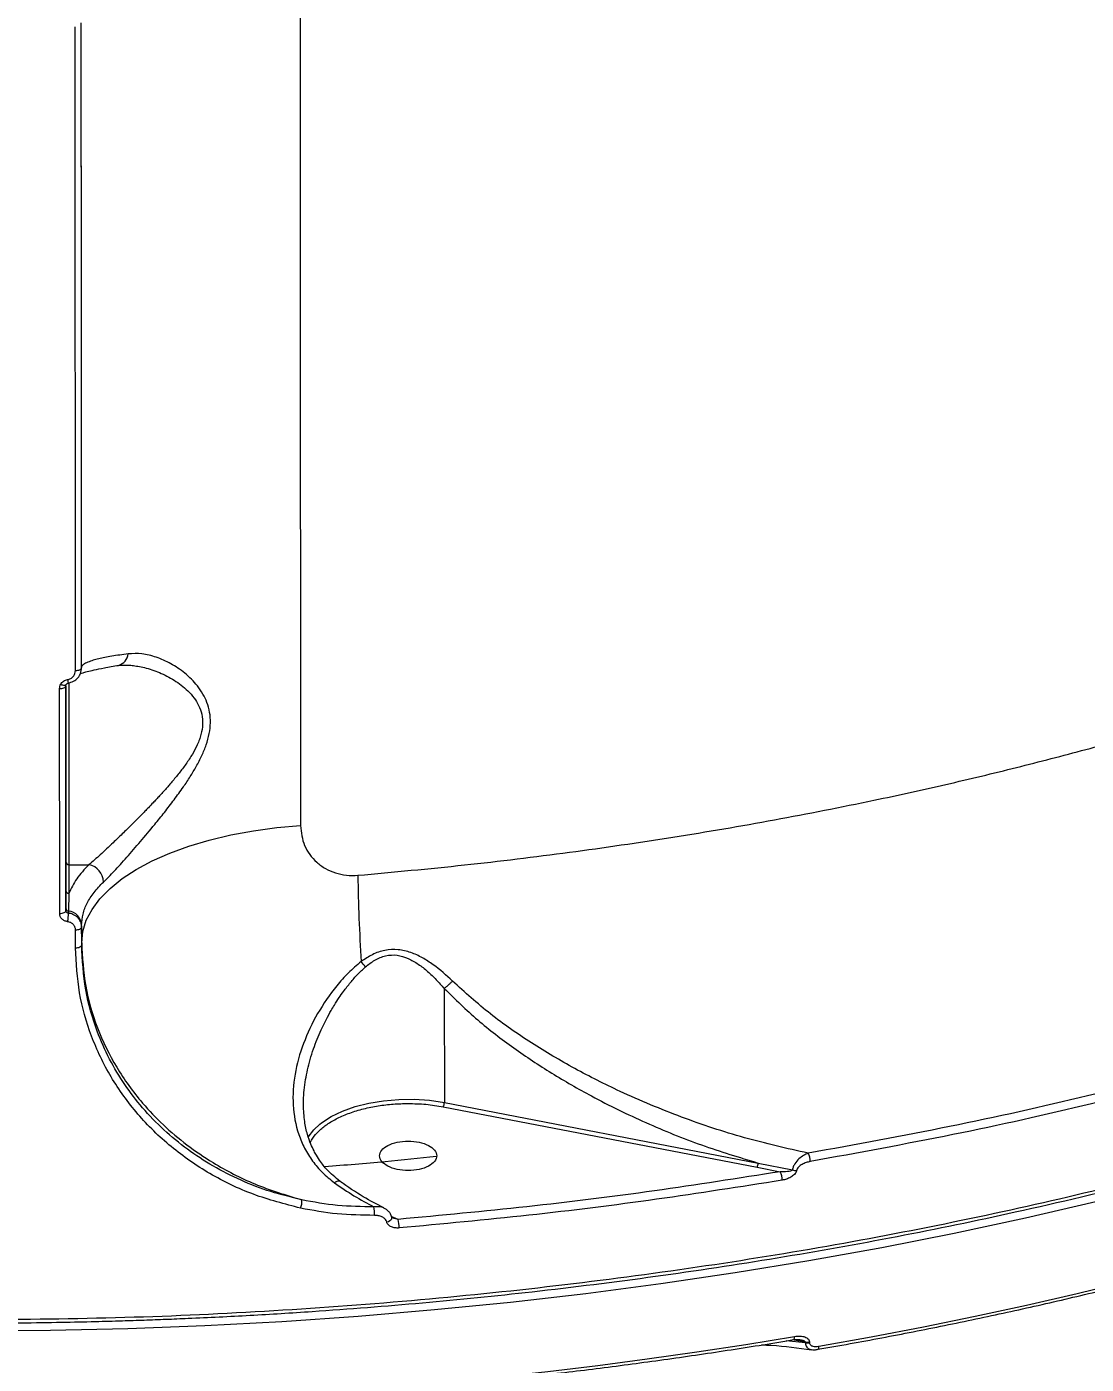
# Model space of a CAD drawing. Header units: millimetres. Extents: x -6332 to 8932, y -6739 to 7096.
# Drawn here: x -1836.9 to -1669.8, y -1270.2 to -1059.4 of the extents above; entities that cross this region are included whole.
import ezdxf

# ---------------------------------------------------------------- set-up
doc = ezdxf.new("R2010")
doc.units = ezdxf.units.MM
for name, color, linetype in [('DIKOM_ОБЪЕКТ', 7, 'Continuous'), ('DIKOM_РАЗМЕР_ЗОНА', 7, 'Continuous'), ('DIKOM_РАЗМЕР_ОБЪЕКТА', 7, 'Continuous')]:
    doc.layers.add(name, color=color, linetype=linetype)
doc.styles.add('style1', font='arial.ttf', dxfattribs={"width": 0.8})
doc.dimstyles.new('1-50', dxfattribs={"dimtxt": 300, "dimasz": 200, "dimexe": 100, "dimexo": 0, "dimgap": 100, "dimtad": 1, "dimtxsty": 'style1', "dimcen": 200, "dimclrd": 7, "dimclre": 7, "dimclrt": 7, "dimadec": 1, "dimazin": 2, "dimtfac": 1, "dimtmove": 0, "dimatfit": 2, "dimfxl": 0, "dimlwd": 25, "dimlwe": 18, "dimarcsym": 0})

# ---------------------------------------------------------------- blocks, each defined once
blk = doc.blocks.new('*D9')
at = {"layer": 'Defpoints', "color": 0, "transparency": 16777216}
for p in [(777.17, 5593.97), (-4228.73, -3389.78), (7301.72, -3389.78)]:
    blk.add_point(p, dxfattribs=at)
at = {"layer": 'DIKOM_РАЗМЕР_ОБЪЕКТА', "color": 7, "lineweight": 18, "transparency": 16777216}
for p, q in [((777.17, 5593.97), (7401.72, 5593.97)), ((-4228.73, -3389.78), (7401.72, -3389.78))]:
    blk.add_line(p, q, dxfattribs=at)
at = {"layer": 'DIKOM_РАЗМЕР_ОБЪЕКТА', "color": 7, "lineweight": 25, "transparency": 16777216}
blk.add_line((7301.72, 5393.97), (7301.72, -3189.78), dxfattribs=at)
at = {"layer": 'DIKOM_РАЗМЕР_ОБЪЕКТА', "color": 7, "transparency": 16777216}
for points in [[(7268.39, 5393.97), (7335.06, 5393.97), (7301.72, 5593.97)], [(7268.39, -3189.78), (7335.06, -3189.78), (7301.72, -3389.78)]]:
    blk.add_solid(points, dxfattribs=at)
at = {"layer": 'DIKOM_РАЗМЕР_ОБЪЕКТА', "color": 7, "transparency": 16777216, "insert": (7048.55, 1153.71), "char_height": 300, "attachment_point": 5, "rotation": 90, "style": 'style1'}
blk.add_mtext('9000', dxfattribs=at)
blk = doc.blocks.new('*D10')
at = {"layer": 'Defpoints', "color": 0, "transparency": 16777216}
for p in [(4034.78, 3636.59), (-4490.85, -1960.46), (4034.78, -5533.39)]:
    blk.add_point(p, dxfattribs=at)
at = {"layer": 'DIKOM_РАЗМЕР_ОБЪЕКТА', "color": 7, "lineweight": 18, "transparency": 16777216}
for p, q in [((4034.78, 3636.59), (4034.78, -5633.39)), ((-4490.85, -1960.46), (-4490.85, -5633.39))]:
    blk.add_line(p, q, dxfattribs=at)
at = {"layer": 'DIKOM_РАЗМЕР_ОБЪЕКТА', "color": 7, "lineweight": 25, "transparency": 16777216}
blk.add_line((-4290.85, -5533.39), (3834.78, -5533.39), dxfattribs=at)
at = {"layer": 'DIKOM_РАЗМЕР_ОБЪЕКТА', "color": 7, "transparency": 16777216}
for points in [[(-4290.85, -5500.05), (-4290.85, -5566.72), (-4490.85, -5533.39)], [(3834.78, -5500.05), (3834.78, -5566.72), (4034.78, -5533.39)]]:
    blk.add_solid(points, dxfattribs=at)
at = {"layer": 'DIKOM_РАЗМЕР_ОБЪЕКТА', "color": 7, "transparency": 16777216, "insert": (308.03, -5280.21), "char_height": 300, "attachment_point": 5, "style": 'style1'}
blk.add_mtext('8500', dxfattribs=at)
blk = doc.blocks.new('*D11')
at = {"layer": 'Defpoints', "color": 0, "transparency": 16777216}
for p in [(1114.35, 7096.35), (-4349.59, -4627.34), (8831.76, -4627.34)]:
    blk.add_point(p, dxfattribs=at)
at = {"layer": 'DIKOM_РАЗМЕР_ЗОНА', "color": 7, "lineweight": 18, "transparency": 16777216}
for p, q in [((1114.35, 7096.35), (8931.76, 7096.35)), ((-4349.59, -4627.34), (8931.76, -4627.34))]:
    blk.add_line(p, q, dxfattribs=at)
at = {"layer": 'DIKOM_РАЗМЕР_ЗОНА', "color": 7, "lineweight": 25, "transparency": 16777216}
blk.add_line((8831.76, 6896.35), (8831.76, -4427.34), dxfattribs=at)
at = {"layer": 'DIKOM_РАЗМЕР_ЗОНА', "color": 7, "transparency": 16777216}
for points in [[(8798.42, 6896.35), (8865.09, 6896.35), (8831.76, 7096.35)], [(8798.42, -4427.34), (8865.09, -4427.34), (8831.76, -4627.34)]]:
    blk.add_solid(points, dxfattribs=at)
at = {"layer": 'DIKOM_РАЗМЕР_ЗОНА', "color": 7, "transparency": 16777216, "insert": (8578.59, 1308.2), "char_height": 300, "attachment_point": 5, "rotation": 90, "style": 'style1'}
blk.add_mtext('11750', dxfattribs=at)
blk = doc.blocks.new('*D12')
at = {"layer": 'Defpoints', "color": 0, "transparency": 16777216}
for p in [(6134.38, 3354.85), (-6332, -2644.93), (6134.38, -6639)]:
    blk.add_point(p, dxfattribs=at)
at = {"layer": 'DIKOM_РАЗМЕР_ЗОНА', "color": 7, "lineweight": 18, "transparency": 16777216}
for p, q in [((6134.38, 3354.85), (6134.38, -6739)), ((-6332, -2644.93), (-6332, -6739))]:
    blk.add_line(p, q, dxfattribs=at)
at = {"layer": 'DIKOM_РАЗМЕР_ЗОНА', "color": 7, "lineweight": 25, "transparency": 16777216}
blk.add_line((-6132, -6639), (5934.38, -6639), dxfattribs=at)
at = {"layer": 'DIKOM_РАЗМЕР_ЗОНА', "color": 7, "transparency": 16777216}
for points in [[(-6132, -6605.67), (-6132, -6672.33), (-6332, -6639)], [(5934.38, -6605.67), (5934.38, -6672.33), (6134.38, -6639)]]:
    blk.add_solid(points, dxfattribs=at)
at = {"layer": 'DIKOM_РАЗМЕР_ЗОНА', "color": 7, "transparency": 16777216, "insert": (-98.81, -6385.83), "char_height": 300, "attachment_point": 5, "style": 'style1'}
blk.add_mtext('12500', dxfattribs=at)

msp = doc.modelspace()

# ---------------------------------------------------------------- linework, layer by layer
at = {"layer": 'DIKOM_ОБЪЕКТ', "color": 7, "linetype": 'Continuous', "lineweight": 15}
for p, q in [((-1828.245, -1160.466), (-1828.245, -1160.392)), ((-1830.744, -1163.308), (-1830.684, -1163.098)), ((-1830.728, -1198.719), (-1830.744, -1163.308)), ((-1831.693, -1199.181), (-1831.709, -1163.741)), ((-1830.729, -1191.034), (-1830.728, -1195.564)), ((-1830.229, -1191.487), (-1827.076, -1191.486)), ((-1830.229, -1191.487), (-1830.228, -1196.017)), ((-1830.728, -1195.564), (-1830.728, -1198.344)), ((-1830.228, -1196.017), (-1830.311, -1198.791)), ((-1830.728, -1198.344), (-1830.728, -1198.719)), ((-1830.311, -1198.791), (-1830.311, -1199.119)), ((-1828.225, -1203.795), (-1828.227, -1201.026)), ((-1828.226, -1201.304), (-1828.227, -1201.026)), ((-1828.225, -1204.136), (-1828.226, -1201.304)), ((-1829.184, -1204.602), (-1829.186, -1201.768)), ((-1828.225, -1204.136), (-1828.225, -1203.795)), ((-1771.05, -1211.009), (-1771.042, -1228.961)), ((-1793.238, -1229.487), (-1793.238, -1229.325)), ((-1771.218, -1229.63), (-1721.742, -1239.178)), ((-1771.042, -1228.961), (-1721.567, -1238.508)), ((-1721.742, -1239.178), (-1718.083, -1239.876)), ((-1721.567, -1238.508), (-1716.163, -1239.595)), ((-1778.329, -1247.386), (-1779.428, -1246.915)), ((-1714.125, -1266.822), (-1717.161, -1266.529)), ((-1714.125, -1266.718), (-1716.143, -1266.354)), ((-1715.939, -1266.321), (-1715.028, -1266.319)), ((-1714.125, -1266.718), (-1714.125, -1266.822)), ((-1713.478, -1266.72), (-1713.478, -1266.825))]:
    msp.add_line(p, q, dxfattribs=at)
at = {"layer": 'DIKOM_ОБЪЕКТ', "color": 7, "linetype": 'Continuous', "lineweight": 15, "flags": 128}
for points in [[(-1793.845, -912.742), (-1793.836, -932.981), (-1793.828, -953.127), (-1793.819, -973.174), (-1793.811, -993.114), (-1793.802, -1012.943), (-1793.794, -1032.653), (-1793.785, -1052.238), (-1793.777, -1071.692), (-1793.768, -1091.009), (-1793.76, -1110.183), (-1793.751, -1129.207), (-1793.743, -1148.074), (-1793.735, -1166.781), (-1793.726, -1185.32)], [(-1829.204, -1160.896), (-1829.015, -1160.885), (-1828.834, -1160.858), (-1828.668, -1160.817), (-1828.523, -1160.764), (-1828.405, -1160.7), (-1828.317, -1160.626), (-1828.263, -1160.547), (-1828.245, -1160.466)], [(-1828.321, -1161.001), (-1828.283, -1160.826), (-1828.25, -1160.562)], [(-1831.709, -1163.741), (-1831.519, -1163.73), (-1831.337, -1163.704), (-1831.17, -1163.663), (-1831.024, -1163.609), (-1830.905, -1163.544), (-1830.816, -1163.47), (-1830.762, -1163.391), (-1830.744, -1163.308)], [(-1831.529, -1163.058), (-1831.377, -1163.119), (-1831.23, -1163.167), (-1831.093, -1163.197), (-1830.97, -1163.212), (-1830.865, -1163.209), (-1830.781, -1163.188), (-1830.72, -1163.151), (-1830.684, -1163.098)], [(-1830.456, -1162.318), (-1830.432, -1162.45), (-1830.409, -1162.567), (-1830.387, -1162.668), (-1830.369, -1162.751), (-1830.353, -1162.814), (-1830.341, -1162.855), (-1830.332, -1162.873), (-1830.327, -1162.868)], [(-1830.24, -1162.827), (-1830.239, -1163.232), (-1830.239, -1164.819), (-1830.238, -1166.662), (-1830.237, -1168.721), (-1830.236, -1170.951), (-1830.235, -1173.303), (-1830.234, -1175.725), (-1830.233, -1178.164), (-1830.232, -1180.568), (-1830.231, -1182.883), (-1830.23, -1185.06), (-1830.23, -1187.049), (-1830.229, -1188.808), (-1830.229, -1190.299), (-1830.229, -1191.487)], [(-1828.225, -1203.795), (-1828.043, -1202.018), (-1827.498, -1200.256), (-1826.595, -1198.526), (-1825.342, -1196.845), (-1823.75, -1195.226), (-1821.835, -1193.685), (-1819.613, -1192.237), (-1817.104, -1190.894), (-1814.333, -1189.668), (-1811.323, -1188.571), (-1808.103, -1187.612), (-1804.702, -1186.802), (-1801.15, -1186.146), (-1797.48, -1185.65), (-1793.726, -1185.32)], [(-1831.693, -1199.181), (-1831.503, -1199.169), (-1831.321, -1199.141), (-1831.154, -1199.098), (-1831.008, -1199.04), (-1830.889, -1198.971), (-1830.8, -1198.893), (-1830.746, -1198.808), (-1830.728, -1198.719)], [(-1829.186, -1201.768), (-1828.997, -1201.755), (-1828.816, -1201.727), (-1828.65, -1201.683), (-1828.505, -1201.626), (-1828.386, -1201.556), (-1828.299, -1201.477), (-1828.245, -1201.392), (-1828.226, -1201.304)], [(-1829.184, -1204.602), (-1828.995, -1204.59), (-1828.814, -1204.561), (-1828.649, -1204.517), (-1828.504, -1204.459), (-1828.385, -1204.39), (-1828.297, -1204.31), (-1828.243, -1204.225), (-1828.225, -1204.136)], [(-1790.696, -1232.402), (-1790.392, -1232.162), (-1788.881, -1231.182), (-1787.107, -1230.326), (-1785.109, -1229.613), (-1782.929, -1229.059), (-1780.615, -1228.677), (-1778.217, -1228.473), (-1775.787, -1228.453), (-1773.378, -1228.617), (-1771.042, -1228.961)], [(-1792.499, -1234.41), (-1791.607, -1233.247), (-1790.696, -1232.402)], [(-1845.328, -1264.969), (-1833.14, -1264.863), (-1820.964, -1264.575), (-1808.809, -1264.105), (-1796.686, -1263.453), (-1784.605, -1262.621), (-1772.575, -1261.608), (-1760.608, -1260.416), (-1748.713, -1259.046), (-1736.9, -1257.499), (-1725.179, -1255.774), (-1713.561, -1253.877), (-1702.054, -1251.806), (-1690.669, -1249.564), (-1679.414, -1247.153), (-1668.301, -1244.575)], [(-1780.135, -1247.786), (-1779.869, -1247.698), (-1779.637, -1247.576), (-1779.458, -1247.432), (-1779.346, -1247.275), (-1779.311, -1247.12), (-1779.321, -1247.053)], [(-1712.019, -1267.377), (-1703.736, -1265.887), (-1695.515, -1264.309), (-1687.36, -1262.642), (-1679.275, -1260.888), (-1671.262, -1259.047), (-1663.326, -1257.121), (-1655.47, -1255.111), (-1647.697, -1253.015)], [(-1778.484, -1273.701), (-1770.533, -1272.989), (-1762.609, -1272.201), (-1754.717, -1271.333), (-1746.858, -1270.387), (-1739.036, -1269.363), (-1731.253, -1268.264), (-1723.513, -1267.086), (-1715.818, -1265.833)], [(-1715.966, -1266.33), (-1715.957, -1266.328), (-1715.909, -1266.295), (-1715.871, -1266.226), (-1715.842, -1266.124), (-1715.824, -1265.99), (-1715.818, -1265.833)], [(-1712.019, -1267.377), (-1712.024, -1267.528), (-1712.041, -1267.656), (-1712.068, -1267.758), (-1712.104, -1267.83), (-1712.149, -1267.868), (-1712.175, -1267.875)]]:
    msp.add_lwpolyline(points, dxfattribs=at)
at = {"layer": 'DIKOM_ОБЪЕКТ', "color": 7, "linetype": 'Continuous', "lineweight": 15}
for centre, radius, start, end in [((-1823.025, -1158.006), 2.158, 286.82922, 353.2771), ((-1830.251, -1191.01), 0.478, 182.95875, 272.71174), ((-1827.639, -1194.28), 2.849, 1.12974, 78.61284), ((-1538.696, -1190.443), 245.99, 180.63272, 183.80173), ((-1830.251, -1195.54), 0.478, 182.95875, 272.71174), ((-1830.258, -1198.325), 0.47, 182.39985, 263.5708), ((-1836.488, -1199.218), 6.178, 348.2566, 0.92449), ((-1830.569, -1201.122), 2.345, 2.34215, 83.67399), ((-1819.79, -1234.47), 45.154, 36.50193, 37.86748), ((-1716.315, -1238.263), 2.96, 359.85566, 26.16018), ((-1722.874, -1238.523), 1.308, 329.96861, 0.65678), ((-1720.753, -1241.191), 2.976, 359.57904, 26.22283), ((-1715.477, -1237.58), 2.129, 251.18851, 269.12923), ((-1796.479, -1244.573), 2.97, 339.2629, 5.05546), ((-1786.661, -1246.331), 4.609, 354.80784, 11.48835), ((-1783.621, -1248.708), 5.454, 359.6494, 14.02462), ((-1713.796, -1264.863), 1.884, 259.94053, 279.72169), ((-1713.793, -1264.928), 1.923, 260.05868, 279.43465)]:
    msp.add_arc(centre, radius, start, end, dxfattribs=at)
for points, knots in [([(-1784.67, -1193.159), (-1779.064, -1192.643), (-1767.874, -1191.614), (-1751.314, -1189.586), (-1735.003, -1187.213), (-1718.982, -1184.477), (-1704.645, -1181.659), (-1691.94, -1178.869), (-1680.805, -1176.204), (-1669.896, -1173.369), (-1659.224, -1170.371), (-1648.795, -1167.216), (-1638.618, -1163.909), (-1625.854, -1159.466), (-1610.832, -1153.718), (-1594, -1146.463), (-1578.197, -1138.825), (-1565.512, -1131.962), (-1555.541, -1126.072), (-1547.932, -1121.283), (-1540.672, -1116.409), (-1533.758, -1111.461), (-1527.193, -1106.443), (-1520.973, -1101.364), (-1514.569, -1095.767), (-1508.088, -1089.637), (-1501.65, -1082.959), (-1495.755, -1076.23), (-1490.397, -1069.459), (-1485.57, -1062.657), (-1481.182, -1055.711), (-1477.256, -1048.621), (-1473.813, -1041.396), (-1470.916, -1034.177), (-1468.554, -1026.974), (-1466.71, -1019.801), (-1465.279, -1012.034), (-1464.383, -1004.361), (-1464.349, -999.064), (-1464.334, -996.768)], [0, 0, 0, 0, 0.0316876, 0.0632412, 0.0946609, 0.1259464, 0.1570989, 0.179969, 0.2027207, 0.2253542, 0.2478695, 0.2702666, 0.292546, 0.3147074, 0.3558112, 0.3963925, 0.4364496, 0.4759846, 0.4983431, 0.5205308, 0.5425481, 0.5643943, 0.5860703, 0.6075753, 0.6289101, 0.6558424, 0.6825092, 0.7089083, 0.7350418, 0.7609096, 0.7865101, 0.8133028, 0.8398424, 0.8661292, 0.8921642, 0.9179458, 0.9434753, 0.9755026, 1, 1, 1, 1]), ([(-1845.197, -1263.731), (-1842.719, -1263.72), (-1838.112, -1263.7), (-1831.731, -1263.604), (-1826.412, -1263.488), (-1822.076, -1263.367), (-1818.37, -1263.247), (-1814.919, -1263.121), (-1809.351, -1262.892), (-1801.66, -1262.513), (-1789.319, -1261.754), (-1774.464, -1260.586), (-1756.398, -1258.763), (-1737.729, -1256.426), (-1718.524, -1253.52), (-1699.594, -1250.139), (-1680.113, -1246.116), (-1660.189, -1241.381), (-1639.968, -1235.865), (-1620.357, -1229.792), (-1601.415, -1223.178), (-1583.185, -1216.036), (-1565.734, -1208.391), (-1549.116, -1200.267), (-1533.276, -1191.635), (-1518.683, -1182.746), (-1504.849, -1173.347), (-1492.096, -1163.639), (-1480.167, -1153.374), (-1469.479, -1142.922), (-1460.312, -1132.637), (-1452.529, -1122.582), (-1445.994, -1112.812), (-1440.368, -1102.889), (-1435.471, -1092.428), (-1431.457, -1081.441), (-1429.04, -1072.103), (-1427.72, -1064.942), (-1427.17, -1060.899), (-1426.857, -1058.136), (-1426.757, -1056.995), (-1426.722, -1056.603)], [0, 0, 0, 0, 0.0116195, 0.0216066, 0.0299329, 0.036585, 0.0419699, 0.0473478, 0.0528105, 0.0681635, 0.0835731, 0.1110886, 0.1386044, 0.1698723, 0.2011395, 0.2324249, 0.2637672, 0.2995065, 0.3352412, 0.3709769, 0.4067129, 0.4424538, 0.4782715, 0.514022, 0.5497608, 0.5862742, 0.6198443, 0.6569869, 0.6927998, 0.7285698, 0.7643179, 0.7955999, 0.8268832, 0.8581668, 0.8894735, 0.9245864, 0.9596304, 0.9750065, 0.9898539, 0.99652, 1, 1, 1, 1]), ([(-1426.695, -1056.306), (-1426.878, -1058.297), (-1427.298, -1062.856), (-1428.586, -1069.991), (-1430.464, -1077.725), (-1432.926, -1085.497), (-1435.964, -1093.295), (-1440.088, -1102.165), (-1445.62, -1112.081), (-1452.937, -1122.984), (-1461.491, -1133.813), (-1471.303, -1144.527), (-1479.918, -1152.731), (-1486.584, -1158.55), (-1490.806, -1162.08), (-1495.175, -1165.58), (-1499.692, -1169.05), (-1504.356, -1172.487), (-1509.166, -1175.891), (-1517.04, -1181.238), (-1528.416, -1188.403), (-1543.422, -1196.868), (-1558.922, -1204.742), (-1574.799, -1212.034), (-1591.527, -1218.964), (-1609.079, -1225.5), (-1627.427, -1231.616), (-1646.537, -1237.28), (-1666.372, -1242.463), (-1686.891, -1247.136), (-1708.047, -1251.271), (-1729.791, -1254.843), (-1752.067, -1257.823), (-1774.817, -1260.191), (-1797.978, -1261.908), (-1821.483, -1263.012), (-1837.27, -1263.171), (-1845.196, -1263.25)], [0, 0, 0, 0, 0.0181344, 0.0415319, 0.0651684, 0.0890445, 0.1131597, 0.1375138, 0.1720101, 0.2069752, 0.2424096, 0.2783127, 0.3146844, 0.3272049, 0.3397742, 0.3523914, 0.3650571, 0.3777714, 0.3905348, 0.4033458, 0.438823, 0.4746659, 0.5075693, 0.5407756, 0.5742843, 0.6080955, 0.6422099, 0.6766268, 0.7113463, 0.7463687, 0.7816935, 0.8173212, 0.8532515, 0.8894846, 0.9260203, 0.9628588, 1, 1, 1, 1]), ([(-1829.204, -1160.896), (-1829.209, -1149.799), (-1829.219, -1127.605), (-1829.234, -1093.763), (-1829.244, -1070.876), (-1829.249, -1059.433)], [0, 0, 0, 0, 0.333334, 0.6666682, 1, 1, 1, 1]), ([(-1828.245, -1160.392), (-1828.25, -1149.28), (-1828.26, -1127.062), (-1828.274, -1093.18), (-1828.284, -1070.267), (-1828.289, -1058.807)], [0, 0, 0, 0, 0.333388, 0.6666157, 1, 1, 1, 1]), ([(-1828.245, -1160.466), (-1828.25, -1149.377), (-1828.26, -1127.202), (-1828.274, -1093.388), (-1828.284, -1070.522), (-1828.289, -1059.087)], [0, 0, 0, 0, 0.3333832, 0.6666169, 1, 1, 1, 1]), ([(-1820.882, -1158.258), (-1821.336, -1158.319), (-1822.267, -1158.445), (-1823.495, -1158.644), (-1824.601, -1158.846), (-1825.576, -1159.059), (-1826.303, -1159.251), (-1826.852, -1159.421), (-1827.267, -1159.575), (-1827.616, -1159.732), (-1827.895, -1159.895), (-1828.105, -1160.067), (-1828.226, -1160.235), (-1828.239, -1160.346), (-1828.245, -1160.392)], [0, 0, 0, 0, 0.096925, 0.1985558, 0.2978551, 0.3965176, 0.5021469, 0.5646536, 0.6339566, 0.7100604, 0.7782346, 0.852402, 0.9393062, 1, 1, 1, 1]), ([(-1824.79, -1194.223), (-1824.239, -1193.678), (-1823.144, -1192.592), (-1821.14, -1190.367), (-1818.982, -1187.886), (-1816.959, -1185.47), (-1815.167, -1183.246), (-1813.646, -1181.272), (-1812.281, -1179.387), (-1811.115, -1177.636), (-1810.124, -1175.987), (-1809.261, -1174.324), (-1808.547, -1172.584), (-1808.066, -1170.845), (-1807.874, -1169.106), (-1808.002, -1167.445), (-1808.428, -1165.923), (-1809.101, -1164.53), (-1809.937, -1163.318), (-1810.91, -1162.232), (-1812.293, -1160.992), (-1814.165, -1159.742), (-1816.457, -1158.732), (-1818.743, -1158.157), (-1820.168, -1158.224), (-1820.882, -1158.258)], [0, 0, 0, 0, 0.0629076, 0.1251541, 0.1877591, 0.2500586, 0.2918334, 0.3338454, 0.3750467, 0.4072097, 0.4376294, 0.4700839, 0.500299, 0.5323663, 0.5631266, 0.5938609, 0.6257032, 0.6560087, 0.6885733, 0.7189128, 0.7510702, 0.8130835, 0.8756131, 0.9376684, 1, 1, 1, 1]), ([(-1830.456, -1162.318), (-1830.281, -1162.271), (-1829.931, -1162.176), (-1829.525, -1161.827), (-1829.254, -1161.387), (-1829.221, -1161.06), (-1829.204, -1160.896)], [0, 0, 0, 0, 0.2497504, 0.4997803, 0.7497906, 1, 1, 1, 1]), ([(-1830.327, -1162.868), (-1830.049, -1162.793), (-1829.476, -1162.639), (-1828.795, -1162.063), (-1828.332, -1161.311), (-1828.274, -1160.748), (-1828.245, -1160.466)], [0, 0, 0, 0, 0.2430016, 0.4998193, 0.7497273, 1, 1, 1, 1]), ([(-1828.386, -1161.282), (-1828.386, -1161.291), (-1828.385, -1161.362), (-1828.087, -1161.256), (-1827.391, -1161.071), (-1826.287, -1160.79), (-1824.689, -1160.449), (-1823.191, -1160.202), (-1822.409, -1160.073)], [0, 0, 0, 0, 0.029509, 0.2234475, 0.3900771, 0.5756995, 0.7785293, 1, 1, 1, 1]), ([(-1821.523, -1160.029), (-1821.405, -1160.027), (-1820.996, -1160.02), (-1820.278, -1160.08), (-1819.337, -1160.206), (-1818.295, -1160.427), (-1817.153, -1160.757), (-1815.962, -1161.202), (-1814.784, -1161.75), (-1813.632, -1162.401), (-1812.518, -1163.169), (-1811.445, -1164.088), (-1810.503, -1165.147), (-1809.733, -1166.379), (-1809.233, -1167.764), (-1809.093, -1169.34), (-1809.316, -1170.706), (-1809.663, -1171.79), (-1810.09, -1172.826), (-1810.786, -1174.132), (-1811.763, -1175.62), (-1812.857, -1177.076), (-1813.753, -1178.163), (-1814.438, -1178.961), (-1814.893, -1179.478), (-1815.354, -1179.993), (-1815.833, -1180.518), (-1816.201, -1180.918), (-1816.584, -1181.326), (-1817.04, -1181.81), (-1817.639, -1182.438), (-1818.226, -1183.042), (-1819.109, -1183.947), (-1820.315, -1185.157), (-1821.84, -1186.656), (-1823.522, -1188.278), (-1825.353, -1190.005), (-1826.5, -1190.991), (-1827.076, -1191.486)], [0, 0, 0, 0, 0.0102961, 0.0354453, 0.0605348, 0.088824, 0.1214076, 0.1539857, 0.1863744, 0.218678, 0.2510679, 0.2837215, 0.3185408, 0.3492162, 0.3819005, 0.4145521, 0.4470546, 0.4630039, 0.4798135, 0.5102802, 0.5449429, 0.577516, 0.6099122, 0.6222099, 0.6354028, 0.6479327, 0.6605056, 0.6749052, 0.6782736, 0.6918251, 0.7122836, 0.7274098, 0.7399193, 0.7850619, 0.8275094, 0.8698738, 0.9346284, 1, 1, 1, 1]), ([(-1822.409, -1160.073), (-1822.214, -1160.052), (-1821.823, -1160.009), (-1821.383, -1160.021), (-1821.164, -1160.027)], [0, 0, 0, 0, 0.50098, 1, 1, 1, 1]), ([(-1831.709, -1163.741), (-1831.701, -1163.622), (-1831.687, -1163.385), (-1831.581, -1163.167), (-1831.529, -1163.058)], [0, 0, 0, 0, 0.5031725, 1, 1, 1, 1]), ([(-1831.529, -1163.058), (-1831.469, -1162.966), (-1831.351, -1162.784), (-1831.094, -1162.565), (-1830.794, -1162.397), (-1830.569, -1162.344), (-1830.456, -1162.318)], [0, 0, 0, 0, 0.2519086, 0.5006212, 0.7509883, 1, 1, 1, 1]), ([(-1830.739, -1163.295), (-1830.739, -1163.885), (-1830.739, -1165.057), (-1830.737, -1167.279), (-1830.736, -1169.685), (-1830.735, -1172.229), (-1830.734, -1174.892), (-1830.733, -1177.677), (-1830.732, -1180.516), (-1830.731, -1183.27), (-1830.73, -1185.803), (-1830.73, -1187.984), (-1830.729, -1189.778), (-1830.729, -1190.622), (-1830.729, -1191.034)], [0, 0, 0, 0, 0.0866145, 0.1719022, 0.2544728, 0.3332816, 0.412074, 0.4946478, 0.5799365, 0.6666473, 0.7533486, 0.8386172, 0.9211924, 1, 1, 1, 1]), ([(-1830.724, -1163.155), (-1830.705, -1163.122), (-1830.669, -1163.057), (-1830.579, -1162.971), (-1830.467, -1162.903), (-1830.378, -1162.882), (-1830.334, -1162.871)], [0, 0, 0, 0, 0.2660524, 0.5214515, 0.7646844, 1, 1, 1, 1]), ([(-1830.737, -1172.188), (-1830.737, -1172.096), (-1830.737, -1171.912), (-1830.737, -1172.513), (-1830.736, -1173.68), (-1830.735, -1175.29), (-1830.735, -1177.089), (-1830.734, -1178.79), (-1830.734, -1180.192), (-1830.734, -1180.638), (-1830.733, -1180.86)], [0, 0, 0, 0, 0.1249964, 0.2499862, 0.3749963, 0.4999959, 0.6249942, 0.7500268, 0.8749928, 1, 1, 1, 1]), ([(-1830.733, -1180.86), (-1830.734, -1180.953), (-1830.734, -1181.138), (-1830.734, -1180.535), (-1830.735, -1179.369), (-1830.735, -1177.758), (-1830.736, -1175.96), (-1830.737, -1174.259), (-1830.737, -1172.856), (-1830.737, -1172.41), (-1830.737, -1172.188)], [0, 0, 0, 0, 0.125007, 0.2500151, 0.3750223, 0.5000152, 0.6250113, 0.7499791, 0.8749881, 1, 1, 1, 1]), ([(-1793.726, -1185.32), (-1793.603, -1186.402), (-1793.419, -1188.025), (-1792.309, -1189.904), (-1791.21, -1191.133), (-1789.836, -1192.124), (-1788.246, -1192.819), (-1786.498, -1193.212), (-1785.28, -1193.177), (-1784.67, -1193.159)], [0, 0, 0, 0, 0.2493206, 0.374067, 0.4994632, 0.6241847, 0.7492953, 0.8744669, 1, 1, 1, 1]), ([(-1827.076, -1191.486), (-1827.78, -1192.222), (-1829.186, -1193.689), (-1829.881, -1195.242), (-1830.228, -1196.017)], [0, 0, 0, 0, 0.5012248, 1, 1, 1, 1]), ([(-1828.227, -1201.026), (-1828.185, -1200.44), (-1828.101, -1199.269), (-1827.416, -1197.539), (-1826.366, -1195.842), (-1825.315, -1194.763), (-1824.79, -1194.223)], [0, 0, 0, 0, 0.2506473, 0.5012666, 0.7506852, 1, 1, 1, 1]), ([(-1830.439, -1200.476), (-1830.61, -1200.437), (-1830.951, -1200.359), (-1831.358, -1200.052), (-1831.639, -1199.649), (-1831.675, -1199.337), (-1831.693, -1199.181)], [0, 0, 0, 0, 0.2502163, 0.5000251, 0.7497793, 1, 1, 1, 1]), ([(-1830.311, -1199.119), (-1830.358, -1199.111), (-1830.437, -1199.097), (-1830.537, -1199.049), (-1830.612, -1198.99), (-1830.671, -1198.919), (-1830.717, -1198.829), (-1830.724, -1198.76), (-1830.728, -1198.719)], [0, 0, 0, 0, 0.2088453, 0.3437285, 0.500108, 0.6552949, 0.7913257, 1, 1, 1, 1]), ([(-1828.226, -1201.304), (-1828.246, -1201.088), (-1828.279, -1200.73), (-1828.507, -1200.246), (-1828.798, -1199.858), (-1829.177, -1199.54), (-1829.673, -1199.26), (-1830.068, -1199.172), (-1830.311, -1199.119)], [0, 0, 0, 0, 0.2061963, 0.3421872, 0.4999406, 0.6528284, 0.787116, 1, 1, 1, 1]), ([(-1829.186, -1201.768), (-1829.204, -1201.612), (-1829.24, -1201.3), (-1829.521, -1200.898), (-1829.928, -1200.593), (-1830.269, -1200.515), (-1830.439, -1200.476)], [0, 0, 0, 0, 0.2501541, 0.4999366, 0.7497537, 1, 1, 1, 1]), ([(-1793.702, -1245.625), (-1796.213, -1244.972), (-1801.239, -1243.667), (-1808.109, -1240.322), (-1814.273, -1236.062), (-1819.525, -1230.915), (-1823.768, -1225.028), (-1826.85, -1218.57), (-1828.815, -1211.705), (-1829.061, -1206.971), (-1829.184, -1204.602)], [0, 0, 0, 0, 0.1253502, 0.2508619, 0.3753472, 0.5006239, 0.6251979, 0.7503301, 0.8750598, 1, 1, 1, 1]), ([(-1828.225, -1203.795), (-1828.102, -1206.082), (-1827.857, -1210.638), (-1825.914, -1217.252), (-1822.9, -1223.471), (-1819.24, -1228.533), (-1815.405, -1232.548), (-1811.685, -1235.696), (-1806.936, -1238.916), (-1800.95, -1242.04), (-1796.028, -1243.545), (-1793.521, -1244.311)], [0, 0, 0, 0, 0.1262778, 0.251672, 0.3761991, 0.4998463, 0.5823969, 0.6657763, 0.7499859, 0.8726753, 1, 1, 1, 1]), ([(-1793.521, -1244.311), (-1795.166, -1243.911), (-1798.459, -1243.111), (-1803.144, -1241.291), (-1807.54, -1239.06), (-1811.613, -1236.393), (-1815.343, -1233.32), (-1818.651, -1229.893), (-1821.517, -1226.15), (-1823.926, -1222.121), (-1826.123, -1217.159), (-1827.856, -1211.144), (-1828.1, -1206.506), (-1828.225, -1204.136)], [0, 0, 0, 0, 0.0835443, 0.1671689, 0.2508947, 0.3326168, 0.4158793, 0.5006992, 0.581478, 0.6647248, 0.750435, 0.872453, 1, 1, 1, 1]), ([(-1769.749, -1209.831), (-1770.736, -1208.933), (-1772.224, -1207.577), (-1774.471, -1206.131), (-1776.309, -1205.263), (-1778.321, -1204.782), (-1780.422, -1204.889), (-1782.417, -1205.586), (-1783.571, -1206.366), (-1784.144, -1206.753)], [0, 0, 0, 0, 0.2444009, 0.3687192, 0.4935989, 0.6203514, 0.747765, 0.8746922, 1, 1, 1, 1]), ([(-1783.494, -1207.61), (-1783.014, -1207.226), (-1782.053, -1206.458), (-1780.327, -1205.747), (-1778.46, -1205.641), (-1777.327, -1206.051), (-1776.76, -1206.256)], [0, 0, 0, 0, 0.2495277, 0.4996042, 0.7495155, 1, 1, 1, 1]), ([(-1784.144, -1206.753), (-1784.842, -1207.34), (-1786.23, -1208.506), (-1788.617, -1211.215), (-1791.143, -1214.898), (-1793.389, -1219.636), (-1794.749, -1224.515), (-1795.076, -1229.395), (-1794.355, -1233.304), (-1793.128, -1236.201), (-1791.875, -1238.217), (-1790.318, -1240.061), (-1789.026, -1241.087), (-1788.376, -1241.604)], [0, 0, 0, 0, 0.0634751, 0.1260917, 0.2514576, 0.3761594, 0.5007738, 0.6246963, 0.7494011, 0.8121457, 0.8746366, 0.9369227, 1, 1, 1, 1]), ([(-1793.238, -1229.325), (-1793.241, -1229.086), (-1793.25, -1228.319), (-1793.146, -1226.988), (-1792.935, -1225.389), (-1792.618, -1223.788), (-1792.206, -1222.178), (-1791.697, -1220.568), (-1791.108, -1218.996), (-1790.438, -1217.437), (-1789.698, -1215.923), (-1788.99, -1214.63), (-1788.31, -1213.49), (-1787.666, -1212.488), (-1786.831, -1211.294), (-1785.871, -1210.056), (-1784.732, -1208.755), (-1783.902, -1207.988), (-1783.494, -1207.61)], [0, 0, 0, 0, 0.0310279, 0.0997841, 0.1710093, 0.236258, 0.3053937, 0.3783777, 0.4452335, 0.5115061, 0.5854649, 0.6497056, 0.6895505, 0.7454512, 0.7929626, 0.864518, 0.933363, 1, 1, 1, 1]), ([(-1776.76, -1206.256), (-1776.21, -1206.541), (-1775.107, -1207.114), (-1773.66, -1208.3), (-1772.3, -1209.589), (-1771.465, -1210.53), (-1771.047, -1211)], [0, 0, 0, 0, 0.2491641, 0.4997278, 0.749688, 1, 1, 1, 1]), ([(-1769.749, -1209.831), (-1769.858, -1209.938), (-1770.078, -1210.153), (-1770.416, -1210.463), (-1770.746, -1210.754), (-1770.947, -1210.919), (-1771.047, -1211)], [0, 0, 0, 0, 0.2476828, 0.4996811, 0.7520201, 1, 1, 1, 1]), ([(-1713.659, -1236.958), (-1717.021, -1236.202), (-1723.727, -1234.694), (-1733.661, -1231.38), (-1742.592, -1227.674), (-1750.493, -1223.704), (-1757.336, -1219.648), (-1763.892, -1215.132), (-1767.793, -1211.601), (-1769.749, -1209.831)], [0, 0, 0, 0, 0.1674419, 0.3339022, 0.5006458, 0.6264756, 0.7512144, 0.8752516, 1, 1, 1, 1]), ([(-1771.047, -1211), (-1771.048, -1211.001), (-1771.049, -1211.001), (-1771.05, -1211.004), (-1771.05, -1211.007), (-1771.05, -1211.009)], [0, 0, 0, 0, 0.1885052, 0.4153051, 1, 1, 1, 1]), ([(-1771.05, -1211.009), (-1769.324, -1212.691), (-1765.89, -1216.037), (-1760.139, -1220.424), (-1754.133, -1224.413), (-1747.186, -1228.398), (-1739.298, -1232.23), (-1730.506, -1235.796), (-1724.545, -1237.605), (-1721.567, -1238.508)], [0, 0, 0, 0, 0.1257263, 0.250142, 0.3746795, 0.5001942, 0.667069, 0.8336465, 1, 1, 1, 1]), ([(-1648.377, -1222.445), (-1655.414, -1224.311), (-1669.477, -1228.04), (-1691.284, -1232.887), (-1706.196, -1235.601), (-1713.659, -1236.958)], [0, 0, 0, 0, 0.3335118, 0.6664874, 1, 1, 1, 1]), ([(-1647.925, -1223.724), (-1654.918, -1225.579), (-1668.959, -1229.303), (-1690.811, -1234.167), (-1705.821, -1236.899), (-1713.355, -1238.271)], [0, 0, 0, 0, 0.3306596, 0.663993, 1, 1, 1, 1]), ([(-1787.243, -1241.571), (-1787.968, -1240.997), (-1789.215, -1240.008), (-1790.441, -1238.492), (-1791.152, -1237.4), (-1791.655, -1236.487), (-1792.155, -1235.412), (-1792.687, -1233.881), (-1793.15, -1231.826), (-1793.216, -1230.218), (-1793.252, -1229.331)], [0, 0, 0, 0, 0.1891812, 0.3254101, 0.4107466, 0.4667884, 0.5518226, 0.6681875, 0.8169123, 1, 1, 1, 1]), ([(-1792.174, -1235.265), (-1792.058, -1235.031), (-1791.748, -1234.405), (-1790.867, -1233.439), (-1789.569, -1232.383), (-1787.918, -1231.422), (-1785.978, -1230.595), (-1783.808, -1229.935), (-1781.494, -1229.466), (-1779.124, -1229.177), (-1777.532, -1229.142), (-1776.749, -1229.125)], [0, 0, 0, 0, 0.0669894, 0.1788173, 0.2946607, 0.4133469, 0.5334919, 0.6536387, 0.7723191, 0.8881692, 1, 1, 1, 1]), ([(-1776.749, -1229.125), (-1775.806, -1229.146), (-1773.918, -1229.189), (-1772.118, -1229.483), (-1771.218, -1229.63)], [0, 0, 0, 0, 0.5000058, 1, 1, 1, 1]), ([(-1771.218, -1229.63), (-1771.195, -1229.592), (-1771.149, -1229.516), (-1771.09, -1229.338), (-1771.05, -1229.14), (-1771.045, -1229.021), (-1771.042, -1228.961)], [0, 0, 0, 0, 0.2500823, 0.4996604, 0.7501911, 1, 1, 1, 1]), ([(-1776.747, -1239.683), (-1777.336, -1239.649), (-1778.514, -1239.58), (-1780.012, -1239.043), (-1781.013, -1238.278), (-1781.365, -1237.367), (-1781.013, -1236.456), (-1780.013, -1235.689), (-1778.515, -1235.153), (-1777.337, -1235.083), (-1776.748, -1235.047)], [0, 0, 0, 0, 0.1249967, 0.2500131, 0.3750118, 0.5000166, 0.6250092, 0.7500107, 0.8750029, 1, 1, 1, 1]), ([(-1776.748, -1235.047), (-1776.159, -1235.082), (-1774.981, -1235.152), (-1773.483, -1235.687), (-1772.482, -1236.453), (-1772.131, -1237.364), (-1772.482, -1238.275), (-1773.482, -1239.042), (-1774.98, -1239.577), (-1776.158, -1239.648), (-1776.747, -1239.683)], [0, 0, 0, 0, 0.1250125, 0.2500059, 0.3750029, 0.500009, 0.6250031, 0.750006, 0.8750016, 1, 1, 1, 1]), ([(-1713.659, -1236.958), (-1713.91, -1237.063), (-1714.422, -1237.277), (-1715.167, -1237.836), (-1715.713, -1238.472), (-1716.043, -1239.09), (-1716.122, -1239.424), (-1716.163, -1239.595)], [0, 0, 0, 0, 0.2287825, 0.4652014, 0.7184156, 0.8553933, 1, 1, 1, 1]), ([(-1772.301, -1237.501), (-1774.99, -1237.776), (-1780.827, -1238.374), (-1786.706, -1238.85), (-1789.877, -1239.107)], [0, 0, 0, 0, 0.4606242, 1, 1, 1, 1]), ([(-1713.355, -1238.271), (-1713.574, -1238.318), (-1714.011, -1238.413), (-1714.645, -1238.697), (-1715.119, -1239.043), (-1715.409, -1239.403), (-1715.476, -1239.607), (-1715.509, -1239.709)], [0, 0, 0, 0, 0.2489003, 0.498636, 0.7488195, 0.8742702, 1, 1, 1, 1]), ([(-1787.423, -1241.451), (-1787.43, -1241.443), (-1787.488, -1241.374), (-1787.677, -1241.35), (-1787.987, -1241.391), (-1788.246, -1241.532), (-1788.376, -1241.604)], [0, 0, 0, 0, 0.0416113, 0.3493214, 0.6729013, 1, 1, 1, 1]), ([(-1780.576, -1245.574), (-1781.666, -1245.018), (-1783.991, -1243.832), (-1786.262, -1242.249), (-1787.469, -1241.408)], [0, 0, 0, 0, 0.468688, 1, 1, 1, 1]), ([(-1718.083, -1239.876), (-1724.675, -1240.914), (-1737.862, -1242.989), (-1757.976, -1245.498), (-1771.545, -1246.757), (-1778.329, -1247.386)], [0, 0, 0, 0, 0.3333163, 0.6666813, 1, 1, 1, 1]), ([(-1717.777, -1241.213), (-1724.358, -1242.249), (-1737.548, -1244.326), (-1757.709, -1246.843), (-1771.338, -1248.107), (-1778.167, -1248.741)], [0, 0, 0, 0, 0.3319593, 0.6652922, 1, 1, 1, 1]), ([(-1716.163, -1239.595), (-1716.176, -1239.612), (-1716.204, -1239.65), (-1716.302, -1239.709), (-1716.542, -1239.799), (-1717.15, -1239.892), (-1717.701, -1239.882), (-1718.083, -1239.876)], [0, 0, 0, 0, 0.0355357, 0.077561, 0.1800363, 0.4314026, 1, 1, 1, 1]), ([(-1715.509, -1239.709), (-1715.544, -1239.816), (-1715.615, -1240.03), (-1715.922, -1240.406), (-1716.42, -1240.768), (-1717.086, -1241.066), (-1717.547, -1241.164), (-1717.777, -1241.213)], [0, 0, 0, 0, 0.1256104, 0.2513715, 0.5014105, 0.751145, 1, 1, 1, 1]), ([(-1788.376, -1241.604), (-1787.352, -1242.312), (-1785.3, -1243.73), (-1783.197, -1244.851), (-1782.144, -1245.413)], [0, 0, 0, 0, 0.4989581, 1, 1, 1, 1]), ([(-1782.07, -1246.748), (-1784.039, -1246.723), (-1787.976, -1246.673), (-1791.793, -1245.974), (-1793.702, -1245.625)], [0, 0, 0, 0, 0.5, 1, 1, 1, 1]), ([(-1782.144, -1245.413), (-1784.069, -1245.388), (-1787.92, -1245.338), (-1791.654, -1244.653), (-1793.521, -1244.311)], [0, 0, 0, 0, 0.5000099, 1, 1, 1, 1]), ([(-1780.589, -1245.595), (-1780.593, -1245.592), (-1780.791, -1245.451), (-1781.333, -1245.353), (-1781.875, -1245.393), (-1782.144, -1245.413)], [0, 0, 0, 0, 0.009192, 0.510291, 1, 1, 1, 1]), ([(-1779.321, -1247.054), (-1779.38, -1246.876), (-1779.494, -1246.534), (-1779.902, -1246.006), (-1780.306, -1245.761), (-1780.564, -1245.604)], [0, 0, 0, 0, 0.2816471, 0.5409511, 1, 1, 1, 1]), ([(-1780.135, -1247.786), (-1780.162, -1247.702), (-1780.219, -1247.527), (-1780.454, -1247.235), (-1780.862, -1246.961), (-1781.444, -1246.775), (-1781.862, -1246.757), (-1782.07, -1246.748)], [0, 0, 0, 0, 0.1221245, 0.2507089, 0.5007948, 0.7506756, 1, 1, 1, 1]), ([(-1778.167, -1248.741), (-1778.377, -1248.746), (-1778.798, -1248.756), (-1779.393, -1248.597), (-1779.811, -1248.336), (-1780.05, -1248.046), (-1780.107, -1247.872), (-1780.135, -1247.786)], [0, 0, 0, 0, 0.2498805, 0.4995507, 0.7491094, 0.8772679, 1, 1, 1, 1]), ([(-1779.147, -1247.152), (-1779.188, -1247.133), (-1779.266, -1247.095), (-1779.322, -1247.047), (-1779.337, -1247.025), (-1779.337, -1247.024), (-1779.336, -1247.024)], [0, 0, 0, 0, 0.3690191, 0.7094888, 0.875101, 1, 1, 1, 1]), ([(-1778.329, -1247.386), (-1778.609, -1247.332), (-1778.955, -1247.266), (-1779.268, -1247.089), (-1779.329, -1247.054)], [0, 0, 0, 0, 0.8055659, 1, 1, 1, 1]), ([(-1712.178, -1267.858), (-1710.472, -1267.564), (-1705.419, -1266.696), (-1697.098, -1265.108), (-1687.206, -1263.102), (-1677.387, -1260.951), (-1667.642, -1258.67), (-1658.003, -1256.242), (-1651.423, -1254.52), (-1648.095, -1253.575), (-1647.907, -1253.522)], [0, 0, 0, 0, 0.076914, 0.2279313, 0.3795677, 0.5317414, 0.6843773, 0.8374139, 0.9908001, 1, 1, 1, 1]), ([(-1778.565, -1274.179), (-1777.956, -1274.131), (-1774.067, -1273.822), (-1766.886, -1273.13), (-1756.993, -1272.094), (-1747.036, -1270.908), (-1737.037, -1269.59), (-1727.031, -1268.12), (-1719.998, -1267.027), (-1716.329, -1266.386), (-1715.967, -1266.323)], [0, 0, 0, 0, 0.0286765, 0.1830505, 0.3397267, 0.4982797, 0.6583794, 0.819768, 0.982239, 1, 1, 1, 1]), ([(-1715.818, -1265.833), (-1715.568, -1265.803), (-1715.069, -1265.743), (-1714.352, -1265.833), (-1713.818, -1266.061), (-1713.571, -1266.351), (-1713.489, -1266.553), (-1713.482, -1266.665), (-1713.478, -1266.72)], [0, 0, 0, 0, 0.2499798, 0.4996171, 0.7490358, 0.874598, 0.9379993, 1, 1, 1, 1]), ([(-1715.052, -1266.315), (-1714.88, -1266.351), (-1714.596, -1266.409), (-1714.285, -1266.526), (-1714.16, -1266.63), (-1714.129, -1266.682), (-1714.126, -1266.706), (-1714.125, -1266.718)], [0, 0, 0, 0, 0.4927181, 0.8163293, 0.9205724, 0.9623281, 1, 1, 1, 1]), ([(-1721.024, -1267.146), (-1720.511, -1267.17), (-1717.898, -1267.295), (-1715.263, -1267.649), (-1713.145, -1267.934)], [0, 0, 0, 0, 0.1962627, 1, 1, 1, 1]), ([(-1714.125, -1266.822), (-1714.109, -1266.959), (-1714.079, -1267.226), (-1713.909, -1267.527), (-1713.686, -1267.732), (-1713.434, -1267.869), (-1713.237, -1267.877), (-1713.139, -1267.881)], [0, 0, 0, 0, 0.2237827, 0.4368696, 0.6344479, 0.820052, 1, 1, 1, 1]), ([(-1713.478, -1266.825), (-1713.468, -1266.894), (-1713.448, -1267.032), (-1713.315, -1267.187), (-1713.138, -1267.297), (-1712.867, -1267.393), (-1712.486, -1267.435), (-1712.175, -1267.396), (-1712.019, -1267.377)], [0, 0, 0, 0, 0.12467, 0.2501667, 0.3688499, 0.500616, 0.7501356, 1, 1, 1, 1]), ([(-1713.189, -1267.903), (-1713.016, -1267.919), (-1712.674, -1267.95), (-1712.315, -1267.891), (-1712.138, -1267.862)], [0, 0, 0, 0, 0.5053715, 1, 1, 1, 1])]:
    msp.add_open_spline(points, degree=3, knots=knots, dxfattribs=at)

# ---------------------------------------------------------------- dimensions: what is measured, and where the dimension line sits
at = {"layer": 'DIKOM_РАЗМЕР_ЗОНА'}
dim = msp.add_linear_dim(base=(8831.757, -4627.344), p1=(1114.346, 7096.351), p2=(-4349.589, -4627.344), angle=90, text='11750', dimstyle='1-50', dxfattribs=at)
dim.commit()
dim.dimension.update_dxf_attribs({"geometry": '*D11', "text_midpoint": (8831.757, 1308.196), "dimtype": 160})
dim = msp.add_linear_dim(base=(6134.379, -6639), p1=(-6332, -2644.933), p2=(6134.379, 3354.853), text='12500', dimstyle='1-50', dxfattribs=at)
dim.commit()
dim.dimension.update_dxf_attribs({"geometry": '*D12', "text_midpoint": (-98.81, -6639), "dimtype": 160})
at = {"layer": 'DIKOM_РАЗМЕР_ОБЪЕКТА'}
dim = msp.add_linear_dim(base=(7301.722, -3389.779), p1=(777.17, 5593.968), p2=(-4228.728, -3389.779), angle=90, text='9000', dimstyle='1-50', dxfattribs=at)
dim.commit()
dim.dimension.update_dxf_attribs({"geometry": '*D9', "text_midpoint": (7301.722, 1153.714), "dimtype": 160})
dim = msp.add_linear_dim(base=(4034.777, -5533.386), p1=(-4490.848, -1960.464), p2=(4034.777, 3636.587), text='8500', dimstyle='1-50', dxfattribs=at)
dim.commit()
dim.dimension.update_dxf_attribs({"geometry": '*D10', "text_midpoint": (308.034, -5533.386), "dimtype": 160})

doc.saveas('drawing.dxf')
